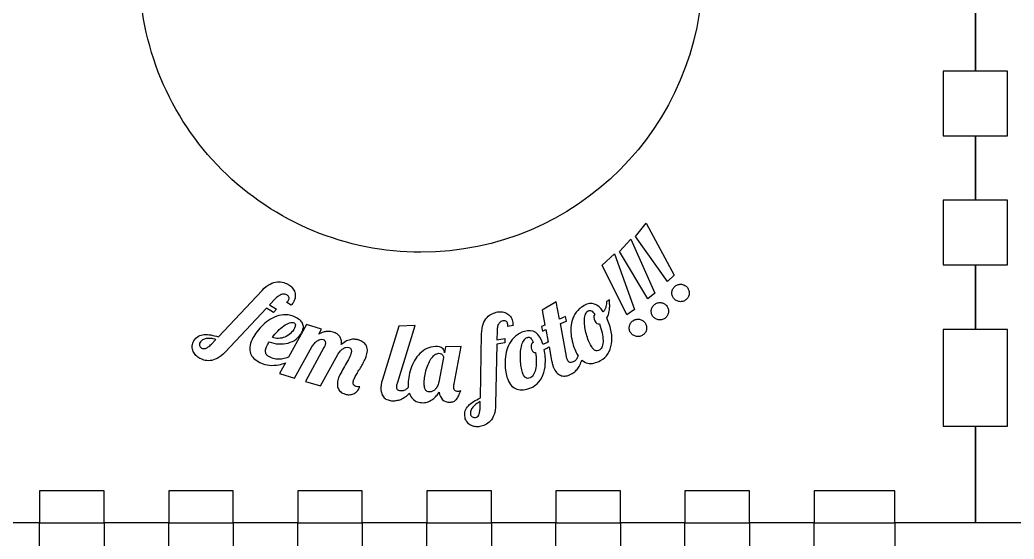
# Model space of a CAD drawing. Extents: x 0 to 1030, y 175 to 747.
# Drawn here: x 152.1 to 306.1, y 394.3 to 474.8 of the extents above; entities that cross this region are included whole.
import ezdxf

# ---------------------------------------------------------------- set-up
doc = ezdxf.new("R2010")
doc.units = 0
doc.layers.add('Layer_1', color=7, linetype='CONTINUOUS')

msp = doc.modelspace()

# ---------------------------------------------------------------- linework, layer by layer
at = {"layer": 'Layer_1', "color": 1}
for points in [[(300.126999, 476.809953), (300.126999, 466.809953), (295.126985, 466.809953), (295.126985, 456.809953), (300.126999, 456.809953), (300.126999, 446.809953), (295.126985, 446.809953), (295.126985, 436.809953), (300.126999, 436.809953), (300.126999, 426.809953), (295.126985, 426.809953), (295.126985, 411.809967), (300.126999, 411.809967), (300.126999, 396.809953), (287.626992, 396.809953), (287.626992, 401.809967), (275.126999, 401.809967), (275.126999, 396.809953), (265.126999, 396.809953), (265.126999, 401.809967), (255.126999, 401.809967), (255.126999, 396.809953), (245.126999, 396.809953), (245.126999, 401.809967), (235.126999, 401.809967), (235.126999, 396.809953), (225.127, 396.809953), (225.127, 401.809967), (215.127, 401.809967), (215.127, 396.809953), (205.127, 396.809953), (205.127, 401.809967), (195.127, 401.809967), (195.127, 396.809953), (185.127, 396.809953), (185.127, 401.809967), (175.127, 401.809967), (175.127, 396.809953), (165.127, 396.809953), (165.127, 401.809967), (155.127, 401.809967), (155.127, 396.809953), (145.127, 396.809953)], [(312.626999, 396.809953), (300.126999, 396.809953), (300.126999, 411.809967), (305.126999, 411.809967), (305.126999, 426.809953), (300.126999, 426.809953), (300.126999, 436.809953), (305.126999, 436.809953), (305.126999, 446.809953), (300.126999, 446.809953), (300.126999, 456.809953), (305.126999, 456.809953), (305.126999, 466.809953), (300.126999, 466.809953), (300.126999, 476.809953)], [(155.127, 391.809953), (155.127, 396.809953), (165.127, 396.809953), (165.127, 391.809953)], [(175.127, 391.809953), (175.127, 396.809953), (185.127, 396.809953), (185.127, 391.809953)], [(195.127, 391.809953), (195.127, 396.809953), (205.127, 396.809953), (205.127, 391.809953)], [(215.127, 391.809953), (215.127, 396.809953), (225.127, 396.809953), (225.127, 391.809953)], [(235.126999, 391.809953), (235.126999, 396.809953), (245.126999, 396.809953), (245.126999, 391.809953)], [(255.126999, 391.809953), (255.126999, 396.809953), (265.126999, 396.809953), (265.126999, 391.809953)], [(275.126999, 391.809953), (275.126999, 396.809953), (287.626992, 396.809953), (287.626992, 391.809953)]]:
    msp.add_lwpolyline(points, dxfattribs=at)
at = {"layer": 'Layer_1', "color": 7}
for points in [[(252.430337, 434.198361), (247.484044, 441.189959), (249.112741, 443.253228), (253.466275, 435.196665)], [(249.370029, 431.518494), (244.968427, 438.865212), (246.748969, 440.798969), (250.478721, 432.43532)], [(246.115211, 429.078713), (242.283912, 436.738302), (244.206089, 438.531372), (247.290293, 429.908756)], [(255.409185, 433.383078)], [(243.439925, 431.398065)], [(252.278437, 430.47955)], [(193.283296, 429.062799)], [(240.374479, 429.743387)], [(194.223292, 427.873206)], [(248.936395, 427.822063)], [(230.836043, 425.582391)], [(217.007947, 423.097794)]]:
    msp.add_lwpolyline(points, close=True, dxfattribs=at)
for points in [[(182.825595, 425.66775), (189.619149, 432.853601)], [(191.700506, 431.581768), (190.755195, 430.589673), (191.81351, 429.943046), (191.354183, 429.429148), (190.288809, 430.080093), (183.855818, 423.29415)], [(243.439925, 431.398065), (242.969671, 431.137609)], [(194.094233, 430.53591), (193.416909, 430.94976)], [(236.773666, 422.605325), (235.818684, 427.707841), (236.75713, 428.099557), (236.61812, 428.776017), (235.679675, 428.384302), (235.182031, 431.079744), (233.000253, 429.80231), (233.42865, 427.445348), (232.917054, 427.231909), (233.048312, 426.55185), (233.567144, 426.768385), (233.927329, 424.84034)], [(198.382211, 426.043877), (198.81009, 426.829874), (196.475867, 427.537317), (193.696707, 422.484913)], [(213.322901, 427.429315), (210.797472, 427.311496), (208.249825, 419.019507)], [(210.585599, 418.49034), (213.322901, 427.429315), (213.322901, 427.429315)], [(228.485514, 427.388288), (227.705972, 427.238795)], [(181.734485, 424.532314), (182.437986, 425.255452)], [(223.423801, 416.205242), (223.615393, 426.092127)], [(226.010862, 426.551641), (225.978963, 425.181651), (227.196996, 425.415274), (227.202895, 424.72606), (225.976742, 424.490884), (225.78292, 415.142365)], [(193.222836, 421.623483), (192.304544, 419.953803), (194.63877, 419.246863), (197.31354, 424.112736)], [(199.189912, 423.97629), (196.308433, 418.741482), (198.643175, 418.034013), (201.317432, 422.900389)], [(219.35819, 418.355455), (220.460966, 424.132871), (218.022354, 424.085325), (217.858024, 423.180477), (217.855439, 423.304513)], [(233.118074, 424.511675), (233.113423, 424.527682)], [(234.066338, 424.094109), (234.459594, 421.989349)], [(217.714882, 422.466816), (216.979525, 418.631416)], [(223.380556, 414.631092), (223.414471, 415.639387)]]:
    msp.add_lwpolyline(points, dxfattribs=at)
at = {"layer": 'Layer_1', "color": 1}
for points in [[(183.36876, 451.532727), (175.188691, 459.712795), (170.593177, 470.807348), (170.593177, 482.375712)], [(257.830311, 482.375712), (257.830311, 458.285843), (238.301614, 438.757145), (214.211745, 438.757144)], [(214.211745, 438.757144), (202.643381, 438.757144), (191.548828, 443.352658), (183.36876, 451.532727)]]:
    msp.add_open_spline(points, degree=3, dxfattribs=at)
at = {"layer": 'Layer_1', "color": 7}
for points in [[(189.619149, 432.853601), (190.038765, 433.307772), (190.445064, 433.634425), (190.838046, 433.833561)], [(190.838046, 433.833561), (191.235731, 434.029818), (191.611473, 434.142594), (191.965272, 434.171889)], [(191.965272, 434.171889), (192.319073, 434.201183), (192.646356, 434.165934), (192.94712, 434.06614)], [(192.94712, 434.06614), (193.247885, 433.966346), (193.515859, 433.844605), (193.75104, 433.700917)], [(193.75104, 433.700917), (193.967407, 433.568705), (194.153727, 433.403182), (194.310001, 433.204347)], [(194.310001, 433.204347), (194.470976, 433.002633), (194.587402, 432.78615), (194.659279, 432.554898)], [(253.100002, 432.466816), (253.107152, 432.642114), (253.145326, 432.809039), (253.214525, 432.967591)], [(253.214525, 432.967591), (253.283874, 433.133933), (253.386024, 433.282127), (253.520973, 433.412175)], [(253.520973, 433.412175), (253.655922, 433.542223), (253.805811, 433.636909), (253.97064, 433.696232)], [(253.97064, 433.696232), (254.135612, 433.763344), (254.303832, 433.79531), (254.475301, 433.792131)], [(254.475301, 433.792131), (254.646769, 433.788932), (254.81178, 433.752751), (254.970332, 433.683588)], [(254.970332, 433.683588), (255.132853, 433.618207), (255.279137, 433.518037), (255.409185, 433.383078)], [(255.409185, 433.383078), (255.539231, 433.248138), (255.635829, 433.096265), (255.698979, 432.927459)], [(192.253124, 432.058046), (192.078322, 431.951686), (191.894116, 431.792927), (191.700506, 431.581768)], [(192.741089, 432.254049), (192.595284, 432.226862), (192.432629, 432.161527), (192.253124, 432.058046)], [(193.142445, 432.260822), (193.028257, 432.285376), (192.894471, 432.283118), (192.741089, 432.254049)], [(193.433676, 432.150699), (193.358417, 432.196683), (193.26134, 432.23339), (193.142445, 432.260822)], [(193.737073, 431.790923), (193.680619, 431.941686), (193.579487, 432.061611), (193.433676, 432.150699)], [(193.682235, 431.320572), (193.782822, 431.485201), (193.801102, 431.641985), (193.737073, 431.790923)], [(194.738507, 431.828233), (194.722326, 431.579727), (194.642386, 431.337891), (194.498686, 431.102724)], [(194.659279, 432.554898), (194.735857, 432.320785), (194.762266, 432.078563), (194.738507, 431.828233)], [(243.460597, 430.728854), (243.452919, 430.970339), (243.446058, 431.193542), (243.439925, 431.398065)], [(253.184231, 431.962373), (253.124906, 432.12719), (253.09683, 432.295338), (253.100002, 432.466816)], [(253.468288, 431.512708), (253.33824, 431.647648), (253.243554, 431.797536), (253.184231, 431.962373)], [(253.912878, 431.206243), (253.74653, 431.275595), (253.598334, 431.37775), (253.468288, 431.512708)], [(255.385619, 431.477233), (255.250668, 431.347185), (255.098794, 431.250581), (254.929997, 431.187419)], [(255.686112, 431.916088), (255.620733, 431.753566), (255.520568, 431.607281), (255.385619, 431.477233)], [(255.794897, 432.42279), (255.791718, 432.25133), (255.755456, 432.08243), (255.686112, 431.916088)], [(255.698979, 432.927459), (255.766097, 432.762491), (255.79807, 432.594268), (255.794897, 432.42279)], [(193.416909, 430.94976), (193.475175, 431.023985), (193.523903, 431.08788), (193.563095, 431.141445)], [(193.563095, 431.141445), (193.602286, 431.195011), (193.641999, 431.25472), (193.682235, 431.320572)], [(194.498686, 431.102724), (194.360736, 430.876947), (194.225918, 430.688009), (194.094233, 430.53591)], [(239.491847, 430.488057), (238.98067, 430.205032), (238.578151, 429.862396), (238.284167, 429.460203)], [(242.478226, 429.53254), (241.654541, 430.815479), (240.658869, 431.134143), (239.491847, 430.488057)], [(242.732993, 429.891183), (242.672287, 429.750478), (242.587591, 429.630886), (242.478226, 429.53254)], [(242.877686, 430.330444), (242.846949, 430.181087), (242.79852, 430.034561), (242.732993, 429.891183)], [(242.944348, 430.773807), (242.935571, 430.63035), (242.913243, 430.482447), (242.877686, 430.330444)], [(242.969671, 431.137609), (242.966321, 431.041247), (242.957952, 430.919962), (242.944348, 430.773807)], [(243.311251, 429.257109), (243.374795, 429.506505), (243.417634, 429.753494), (243.439409, 429.998657)], [(243.439409, 429.998657), (243.463322, 430.251334), (243.470419, 430.494883), (243.460597, 430.728854)], [(249.906398, 429.741116), (249.926817, 429.91536), (249.977544, 430.078908), (250.058577, 430.231759)], [(250.058577, 430.231759), (250.140348, 430.392362), (250.253448, 430.532382), (250.397876, 430.651818)], [(250.397876, 430.651818), (250.542302, 430.771255), (250.698942, 430.854294), (250.867795, 430.900936)], [(250.867795, 430.900936), (251.037384, 430.955348), (251.207546, 430.974464), (251.378281, 430.958283)], [(251.378281, 430.958283), (251.549014, 430.942103), (251.710803, 430.893504), (251.863647, 430.812487)], [(251.863647, 430.812487), (252.020739, 430.73497), (252.159002, 430.623991), (252.278437, 430.47955)], [(252.278437, 430.47955), (252.397871, 430.335128), (252.482669, 430.176368), (252.532829, 430.003272)], [(252.532829, 430.003272), (252.587238, 429.833676), (252.606356, 429.663515), (252.590185, 429.492789)], [(254.419599, 431.097475), (254.24813, 431.100674), (254.079223, 431.13693), (253.912878, 431.206243)], [(254.929997, 431.187419), (254.765168, 431.128096), (254.595035, 431.098115), (254.419599, 431.097475)], [(191.861676, 428.845259), (191.412086, 428.690398), (190.986744, 428.471535), (190.585271, 428.18896)], [(193.283296, 429.062799), (192.787636, 429.077589), (192.313685, 429.005067), (191.861676, 428.845259)], [(194.810852, 428.667485), (194.29062, 428.921168), (193.781371, 429.053036), (193.283296, 429.062799)], [(195.581348, 428.135223), (195.409368, 428.323315), (195.152717, 428.500798), (194.810852, 428.667485)], [(223.857858, 427.637208), (224.020034, 428.049986), (224.222145, 428.386225), (224.46419, 428.645926)], [(224.46419, 428.645926), (224.706235, 428.905626), (224.972086, 429.099739), (225.261743, 429.228262)], [(225.261743, 429.228262), (225.551399, 429.356768), (225.831564, 429.446984), (226.102237, 429.498913)], [(226.102237, 429.498913), (226.351259, 429.546665), (226.600465, 429.549582), (226.849857, 429.507662)], [(226.849857, 429.507662), (227.104662, 429.466721), (227.336443, 429.384886), (227.545199, 429.262157)], [(227.545199, 429.262157), (227.759368, 429.140482), (227.941872, 428.979051), (228.092712, 428.777864)], [(228.092712, 428.777864), (228.247929, 428.583131), (228.351495, 428.35042), (228.40341, 428.079732)], [(238.284167, 429.460203), (237.987514, 429.062852), (237.771241, 428.634201), (237.635112, 428.174487)], [(239.593648, 427.368857), (239.551347, 427.729775), (239.539837, 428.0636), (239.559025, 428.370358)], [(239.559025, 428.370358), (239.578215, 428.67709), (239.632084, 428.943472), (239.721289, 429.169267)], [(239.721289, 429.169267), (239.807826, 429.399905), (239.937839, 429.56302), (240.111446, 429.659144)], [(240.111446, 429.659144), (240.203074, 429.709891), (240.290817, 429.738016), (240.374479, 429.743387)], [(240.374479, 429.743387), (240.458143, 429.748758), (240.538044, 429.73119), (240.613741, 429.691185)], [(240.613741, 429.691185), (240.76729, 429.618689), (240.944135, 429.430279), (241.144458, 429.125347)], [(241.144458, 429.125347), (240.939523, 428.835469), (240.942325, 428.500189), (241.153243, 428.119189)], [(243.011012, 428.570859), (243.149992, 428.786389), (243.249862, 429.015201), (243.311251, 429.257109)], [(243.707094, 426.442286), (243.587097, 427.125626), (243.355256, 427.835238), (243.011012, 428.570859)], [(247.074331, 428.136656), (247.227406, 428.244785), (247.389899, 428.315698), (247.561807, 428.349395)], [(247.561807, 428.349395), (247.735035, 428.390769), (247.906157, 428.396884), (248.075172, 428.367739)], [(248.075172, 428.367739), (248.244185, 428.338652), (248.401819, 428.277908), (248.548072, 428.185509)], [(249.952109, 429.231734), (249.905462, 429.400597), (249.890224, 429.570391), (249.906398, 429.741116)], [(250.201232, 428.761806), (250.081798, 428.906247), (249.998757, 429.06289), (249.952109, 429.231734)], [(250.621291, 428.422519), (250.460686, 428.504288), (250.320667, 428.617384), (250.201232, 428.761806)], [(251.118298, 428.275622), (250.947565, 428.291803), (250.781896, 428.340768), (250.621291, 428.422519)], [(251.634053, 428.326591), (251.465198, 428.27995), (251.29328, 428.26296), (251.118298, 428.275622)], [(252.110345, 428.580986), (251.965919, 428.46155), (251.807155, 428.376752), (251.634053, 428.326591)], [(252.443271, 428.995768), (252.365749, 428.838683), (252.254773, 428.700423), (252.110345, 428.580986)], [(252.590185, 429.492789), (252.574004, 429.322045), (252.525033, 429.156371), (252.443271, 428.995768)], [(189.496447, 427.25723), (189.171951, 426.918722), (188.886672, 426.573123), (188.641202, 426.220618)], [(190.585271, 428.18896), (190.183792, 427.906385), (189.820945, 427.595737), (189.496447, 427.25723)], [(192.032727, 426.535843), (192.345142, 426.849559), (192.655487, 427.115122), (192.963936, 427.332689)], [(192.963936, 427.332689), (193.272384, 427.550229), (193.563016, 427.705883), (193.835717, 427.799837)], [(193.835717, 427.799837), (193.975753, 427.848071), (194.104965, 427.87265), (194.223292, 427.873206)], [(194.620167, 426.994207), (194.465557, 426.677104), (194.253872, 426.400112), (193.985063, 426.163257)], [(194.223292, 427.873206), (194.341616, 427.873788), (194.449137, 427.850558), (194.545753, 427.803462)], [(194.545753, 427.803462), (194.689501, 427.7334), (194.760822, 427.627726), (194.759692, 427.487205)], [(194.759692, 427.487205), (194.758631, 427.346659), (194.711964, 427.182485), (194.620167, 426.994207)], [(195.938432, 427.565734), (195.879792, 427.759911), (195.760698, 427.949671), (195.581348, 428.135223)], [(195.780301, 426.391645), (195.872101, 426.579923), (195.935463, 426.772857), (195.97047, 426.970421)], [(195.97047, 426.970421), (196.012846, 427.170526), (196.002025, 427.369148), (195.938432, 427.565734)], [(223.615393, 426.092127), (223.620266, 426.710457), (223.701088, 427.225484), (223.857858, 427.637208)], [(226.099282, 427.275794), (226.041517, 427.079499), (226.012044, 426.838115), (226.010862, 426.551641)], [(226.328418, 427.749109), (226.238839, 427.630895), (226.162461, 427.473124), (226.099282, 427.275794)], [(226.620854, 428.024078), (226.519852, 427.965432), (226.422374, 427.873776), (226.328418, 427.749109)], [(226.9104, 428.138547), (226.823784, 428.12199), (226.727269, 428.083833), (226.620854, 428.024078)], [(227.376927, 428.076486), (227.233727, 428.150052), (227.078218, 428.170739), (226.9104, 428.138547)], [(227.652799, 427.69162), (227.616458, 427.881104), (227.524501, 428.009393), (227.376927, 428.076486)], [(227.685172, 427.478938), (227.678117, 427.54494), (227.667326, 427.615834), (227.652799, 427.69162)], [(227.705972, 427.238795), (227.699142, 427.332888), (227.692209, 427.412935), (227.685172, 427.478938)], [(228.40341, 428.079732), (228.453249, 427.819899), (228.480617, 427.589418), (228.485514, 427.388288)], [(233.113423, 424.527682), (232.594054, 426.253718), (231.64031, 426.908085), (230.2521, 426.490361)], [(237.635112, 428.174487), (237.503752, 427.717472), (237.438834, 427.243815), (237.439776, 426.752881)], [(239.786402, 426.303803), (239.702334, 426.660488), (239.638104, 427.015427), (239.593648, 427.368857)], [(241.153243, 428.119189), (241.350815, 427.762346), (241.59184, 427.60595), (241.876195, 427.649977)], [(241.876195, 427.649977), (242.058615, 427.183913), (242.196063, 426.730576), (242.288575, 426.290363)], [(246.522065, 426.754502), (246.488368, 426.926413), (246.486063, 427.096875), (246.515151, 427.265888)], [(246.515151, 427.265888), (246.548737, 427.438081), (246.611731, 427.597302), (246.704132, 427.743549)], [(246.704132, 427.743549), (246.797856, 427.897492), (246.921256, 428.028527), (247.074331, 428.136656)], [(248.548072, 428.185509), (248.698827, 428.096289), (248.828268, 427.97514), (248.936395, 427.822063)], [(248.936375, 427.822035), (249.044504, 427.668958), (249.117007, 427.504215), (249.153884, 427.327808)], [(249.172341, 426.814446), (249.143257, 426.645433), (249.081853, 426.483955), (248.988129, 426.330012)], [(249.153884, 427.327808), (249.195263, 427.15458), (249.201416, 426.983459), (249.172341, 426.814446)], [(179.018615, 425.019175), (179.222667, 425.353138), (179.460956, 425.595115), (179.73348, 425.745107)], [(179.73348, 425.745107), (179.998429, 425.893292), (180.294084, 425.980725), (180.620448, 426.007404)], [(180.957181, 425.385133), (180.741349, 425.349065), (180.547469, 425.280203), (180.375541, 425.178546)], [(180.620448, 426.007404), (180.943938, 426.02938), (181.290686, 426.004845), (181.660693, 425.933801)], [(181.659166, 425.392188), (181.404135, 425.41883), (181.17014, 425.416478), (180.957181, 425.385133)], [(182.437986, 425.255452), (182.166226, 425.318143), (181.90662, 425.363721), (181.659166, 425.392188)], [(181.660693, 425.933801), (182.030701, 425.862756), (182.419001, 425.774072), (182.825595, 425.66775)], [(188.059325, 425.253752), (187.849154, 424.822666), (187.726178, 424.425844), (187.690356, 424.063127)], [(188.641202, 426.220618), (188.395732, 425.868088), (188.201856, 425.546037), (188.059325, 425.253752)], [(191.188333, 425.558631), (191.446251, 425.898964), (191.727678, 426.22464), (192.032727, 426.535843)], [(192.140214, 425.397923), (191.802608, 425.384694), (191.485362, 425.438351), (191.188333, 425.558631)], [(193.117931, 425.610833), (192.803667, 425.481902), (192.477817, 425.411099), (192.140214, 425.397923)], [(193.985063, 426.163257), (193.723621, 425.928915), (193.434611, 425.744659), (193.117931, 425.610833)], [(193.626429, 424.691512), (194.09113, 424.814464), (194.512055, 425.017399), (194.888883, 425.299736)], [(194.888883, 425.299736), (195.268126, 425.587021), (195.565298, 425.950717), (195.780301, 426.391645)], [(198.143464, 425.027903), (198.29579, 425.131514), (198.449598, 425.202661), (198.605453, 425.241845)], [(199.045736, 426.35291), (198.836495, 426.289569), (198.615417, 426.186328), (198.382211, 426.043877)], [(198.605453, 425.241845), (198.766582, 425.279443), (198.926745, 425.274283), (199.08501, 425.226341)], [(199.644149, 426.473825), (199.45616, 426.461627), (199.256577, 426.421517), (199.045736, 426.35291)], [(200.175382, 426.459855), (200.010724, 426.486763), (199.833736, 426.491314), (199.644149, 426.473825)], [(200.638403, 426.362726), (200.495965, 426.405853), (200.341636, 426.438318), (200.175382, 426.459855)], [(201.207876, 426.103805), (201.03921, 426.212496), (200.849424, 426.298803), (200.638403, 426.362726)], [(201.626455, 425.717804), (201.517569, 425.871712), (201.378141, 426.000432), (201.207876, 426.103805)], [(201.859, 425.172604), (201.81309, 425.382339), (201.735344, 425.56387), (201.626455, 425.717804)], [(203.426347, 425.241845), (203.202393, 425.206021), (202.959373, 425.12699), (202.697708, 425.004646)], [(204.045948, 425.262007), (203.856993, 425.284681), (203.650298, 425.277696), (203.426347, 425.241845)], [(204.550826, 425.160724), (204.403112, 425.205465), (204.234903, 425.239332), (204.045948, 425.262007)], [(228.862003, 425.743628), (228.487945, 425.418084), (228.182981, 425.044281), (227.94733, 424.622244)], [(230.2521, 426.490361), (229.697872, 426.323594), (229.234475, 426.074436), (228.862003, 425.743628)], [(230.189055, 425.150379), (230.322458, 425.357442), (230.486748, 425.490024), (230.682047, 425.548815)], [(230.682047, 425.548815), (230.737472, 425.565537), (230.788794, 425.576808), (230.836043, 425.582391)], [(230.836043, 425.582391), (230.883292, 425.587973), (230.926679, 425.587947), (230.965752, 425.582391)], [(230.965752, 425.582391), (231.049178, 425.572945), (231.126447, 425.535665), (231.197779, 425.470789)], [(231.197779, 425.470789), (231.26752, 425.411179), (231.333812, 425.324819), (231.396732, 425.211365)], [(237.439776, 426.752881), (237.442811, 426.269408), (237.487044, 425.796015), (237.573099, 425.333312)], [(237.573099, 425.333312), (237.663976, 424.873281), (237.783507, 424.441666), (237.931218, 424.038309)], [(240.099561, 425.276982), (239.979585, 425.607526), (239.875292, 425.949791), (239.786402, 426.303803)], [(240.487133, 424.423304), (240.35097, 424.669234), (240.221692, 424.953979), (240.099561, 425.276982)], [(242.288575, 426.290363), (242.385905, 425.852821), (242.435747, 425.455338), (242.438435, 425.097674)], [(243.749467, 424.556627), (243.841325, 425.130429), (243.827087, 425.758973), (243.707094, 426.442286)], [(246.734804, 426.26702), (246.626675, 426.420097), (246.555762, 426.582591), (246.522065, 426.754502)], [(247.127897, 425.896829), (246.973962, 425.990546), (246.842931, 426.113943), (246.734804, 426.26702)], [(247.612322, 425.712623), (247.443307, 425.741692), (247.281832, 425.803094), (247.127897, 425.896829)], [(248.130457, 425.724194), (247.95855, 425.690497), (247.785838, 425.68664), (247.612322, 425.712623)], [(248.624684, 425.941703), (248.471608, 425.833574), (248.306866, 425.761071), (248.130457, 425.724194)], [(248.988129, 426.330012), (248.898908, 426.179268), (248.777759, 426.049831), (248.624684, 425.941703)], [(178.858022, 423.566974), (178.781444, 423.801105), (178.755035, 424.043327), (178.778794, 424.293639)], [(178.778794, 424.293639), (178.794975, 424.542145), (178.874915, 424.78399), (179.018615, 425.019175)], [(179.87977, 424.541599), (179.873505, 424.467902), (179.883308, 424.394082), (179.909181, 424.32014)], [(179.940899, 424.736784), (179.906412, 424.68034), (179.886036, 424.615278), (179.87977, 424.541599)], [(179.909181, 424.32014), (179.932182, 424.241494), (179.970338, 424.166498), (180.02365, 424.095152)], [(180.375541, 425.178546), (180.203611, 425.07689), (180.058731, 424.929636), (179.940899, 424.736784)], [(180.02365, 424.095152), (180.074085, 424.019122), (180.141636, 423.955246), (180.226302, 423.903524)], [(180.226302, 423.903524), (180.301559, 423.85754), (180.390665, 423.828932), (180.49362, 423.8177)], [(180.49362, 423.8177), (180.588996, 423.804718), (180.701616, 423.819883), (180.831479, 423.863194)], [(180.831479, 423.863194), (180.953764, 423.904737), (181.090027, 423.979742), (181.240266, 424.08821)], [(181.240266, 424.08821), (181.390506, 424.196658), (181.555246, 424.344693), (181.734485, 424.532314)], [(187.690356, 424.063127), (187.651997, 423.707712), (187.68965, 423.382645), (187.803526, 423.087978)], [(190.135167, 423.624897), (190.172711, 423.815106), (190.254494, 424.039049), (190.380115, 424.296701)], [(190.380115, 424.296701), (190.423597, 424.385865), (190.472056, 424.479078), (190.525324, 424.575757)], [(190.525324, 424.575757), (190.585964, 424.674949), (190.648988, 424.778745), (190.714461, 424.887859)], [(190.714461, 424.887859), (191.184777, 424.695348), (191.672764, 424.583377), (192.178454, 424.551468)], [(192.178454, 424.551468), (192.684144, 424.519533), (193.166681, 424.566099), (193.626429, 424.691512)], [(197.31354, 424.112736), (197.439157, 424.299294), (197.572155, 424.472463), (197.712484, 424.631557)], [(197.712484, 424.631557), (197.852811, 424.790625), (197.996414, 424.922705), (198.143464, 425.027903)], [(199.08501, 425.226341), (199.179969, 425.197607), (199.250084, 425.153316), (199.295333, 425.093546)], [(199.359928, 424.365942), (199.316788, 424.223517), (199.259911, 424.093315), (199.189912, 423.97629)], [(199.295333, 425.093546), (199.347451, 425.037428), (199.381489, 424.969721), (199.397653, 424.889949)], [(199.417287, 424.641903), (199.407553, 424.552685), (199.388686, 424.460901), (199.359928, 424.365942)], [(199.397653, 424.889949), (199.420682, 424.813855), (199.427016, 424.731094), (199.417287, 424.641903)], [(201.714307, 423.410955), (201.854634, 423.570049), (201.99725, 423.699113), (202.142705, 423.799046)], [(201.878637, 424.466695), (201.913129, 424.732708), (201.906511, 424.968134), (201.859, 425.172604)], [(202.697708, 425.004646), (202.437641, 424.887621), (202.164901, 424.708313), (201.878637, 424.466695)], [(202.142705, 423.799046), (202.289755, 423.904271), (202.43861, 423.977375), (202.589189, 424.018147)], [(202.589189, 424.018147), (202.739766, 424.058946), (202.888994, 424.0572), (203.036706, 424.012459)], [(203.036706, 424.012459), (203.427096, 423.894243), (203.538297, 423.558196), (203.370536, 423.004264)], [(205.231922, 424.841875), (205.036395, 424.975966), (204.809327, 425.082434), (204.550826, 425.160724)], [(205.703211, 424.345278), (205.589681, 424.540911), (205.432725, 424.706196), (205.231922, 424.841875)], [(205.910432, 423.660563), (205.891046, 423.919855), (205.822014, 424.148031), (205.703211, 424.345278)], [(215.124857, 423.830055), (214.720587, 423.640243), (214.358676, 423.385211), (214.039652, 423.064721)], [(216.466376, 424.137527), (215.975889, 424.127949), (215.529021, 424.025397), (215.124857, 423.830055)], [(217.512825, 423.910144), (217.294665, 424.071329), (216.945844, 424.146947), (216.466376, 424.137527)], [(217.855439, 423.304513), (217.850705, 423.546977), (217.736498, 423.749119), (217.512825, 423.910144)], [(227.94733, 424.622244), (227.71696, 424.201795), (227.547714, 423.750971), (227.439351, 423.269377)], [(229.667122, 423.413019), (229.707473, 423.776292), (229.769457, 424.105857), (229.853158, 424.401608)], [(229.853158, 424.401608), (229.942138, 424.698894), (230.054062, 424.948581), (230.189055, 425.150379)], [(231.308882, 424.356126), (231.262033, 424.186608), (231.272627, 423.988276), (231.340924, 423.761316)], [(231.583284, 424.792794), (231.450858, 424.678098), (231.359421, 424.532497), (231.308882, 424.356126)], [(231.340924, 423.761316), (231.39016, 423.597698), (231.462814, 423.461252), (231.558996, 423.352059)], [(231.396732, 425.211365), (231.458068, 425.103177), (231.520314, 424.963795), (231.583284, 424.792794)], [(233.194039, 424.517337), (233.172925, 424.51096), (233.147644, 424.509029), (233.118074, 424.511675)], [(233.297393, 424.548346), (233.255165, 424.535619), (233.220431, 424.525248), (233.194039, 424.517337)], [(233.882887, 424.811395), (233.682356, 424.69347), (233.487414, 424.605522), (233.297393, 424.548346)], [(233.312895, 423.663659), (233.579407, 423.795342), (233.829663, 423.939566), (234.066338, 424.094109)], [(233.927329, 424.84034), (233.912433, 424.831027), (233.89783, 424.820523), (233.882887, 424.811395)], [(237.931218, 424.038309), (238.076258, 423.639767), (238.228877, 423.295676), (238.389072, 423.006328)], [(240.855586, 423.842967), (240.746041, 423.983963), (240.623298, 424.177374), (240.487133, 424.423304)], [(241.189932, 423.546342), (241.081339, 423.605927), (240.969958, 423.704695), (240.855586, 423.842967)], [(242.307178, 424.174225), (242.221675, 423.918955), (242.089764, 423.741764), (241.911337, 423.642995)], [(242.438435, 425.097674), (242.441126, 424.740037), (242.397501, 424.432141), (242.307178, 424.174225)], [(243.184126, 423.034241), (243.473887, 423.478186), (243.662429, 423.985498), (243.749467, 424.556627)], [(179.214356, 422.913235), (179.05338, 423.114948), (178.934602, 423.332861), (178.858022, 423.566974)], [(179.773316, 422.416665), (179.55695, 422.548877), (179.37063, 422.7144), (179.214356, 422.913235)], [(180.570181, 422.055732), (180.274119, 422.152666), (180.008497, 422.272977), (179.773316, 422.416665)], [(182.636924, 422.314191), (182.248645, 422.112176), (181.879957, 421.995082), (181.530862, 421.962909)], [(183.855818, 423.29415), (183.436203, 422.83998), (183.029905, 422.513326), (182.636924, 422.314191)], [(187.803526, 423.087978), (187.917406, 422.793285), (188.097642, 422.527273), (188.344062, 422.290603)], [(188.344062, 422.290603), (188.592897, 422.058908), (188.898084, 421.855126), (189.259769, 421.678754)], [(190.154804, 423.137085), (190.111516, 423.274695), (190.104994, 423.437228), (190.135167, 423.624897)], [(190.398718, 422.769658), (190.28427, 422.874539), (190.203043, 422.997041), (190.154804, 423.137085)], [(190.856572, 422.48232), (190.67325, 422.571723), (190.520535, 422.667344), (190.398718, 422.769658)], [(191.73197, 422.202762), (191.450543, 422.241867), (191.1588, 422.334974), (190.856572, 422.48232)], [(192.582563, 422.192416), (192.301874, 422.157491), (192.018352, 422.161249), (191.73197, 422.202762)], [(193.423856, 422.389822), (193.143784, 422.293355), (192.863251, 422.227262), (192.582563, 422.192416)], [(193.696707, 422.484913), (193.605484, 422.45274), (193.513875, 422.419535), (193.423856, 422.389822)], [(201.317432, 422.900389), (201.443046, 423.086973), (201.575576, 423.257153), (201.714307, 423.410955)], [(203.370536, 423.004264), (203.292251, 422.745766), (203.159372, 422.449168), (202.971594, 422.114391)], [(205.516658, 422.103543), (205.635552, 422.343996), (205.728137, 422.57249), (205.793643, 422.788761)], [(205.793643, 422.788761), (205.891102, 423.110574), (205.929818, 423.401271), (205.910432, 423.660563)], [(214.039652, 423.064721), (213.726034, 422.749867), (213.452007, 422.386383), (213.217481, 421.973844)], [(215.313476, 421.344427), (215.444905, 421.672272), (215.596823, 421.964928), (215.768228, 422.221891)], [(215.768228, 422.221891), (215.939527, 422.484358), (216.128194, 422.694966), (216.334603, 422.853372)], [(216.334603, 422.853372), (216.546524, 423.011778), (216.77097, 423.093085), (217.007947, 423.097794)], [(217.007947, 423.097794), (217.145726, 423.100493), (217.259351, 423.077977), (217.348495, 423.030114)], [(217.348495, 423.030114), (217.437535, 422.987754), (217.507303, 422.931292), (217.558301, 422.860595)], [(217.558301, 422.860595), (217.614702, 422.795534), (217.654639, 422.724414), (217.678189, 422.647685)], [(217.678189, 422.647685), (217.70166, 422.576486), (217.71394, 422.516425), (217.714882, 422.466816)], [(227.439351, 423.269377), (227.334682, 422.794635), (227.272976, 422.321295), (227.253833, 421.849305)], [(229.622164, 422.328862), (229.615523, 422.695284), (229.630461, 423.056625), (229.667122, 423.413019)], [(229.70278, 421.256559), (229.655501, 421.604989), (229.628805, 421.962441), (229.622164, 422.328862)], [(231.558996, 423.352059), (231.658868, 423.249639), (231.799579, 423.202834), (231.981194, 423.211486)], [(231.981194, 423.211486), (232.060799, 422.717376), (232.096751, 422.244381), (232.088681, 421.792975)], [(233.487562, 421.506167), (233.533465, 422.176198), (233.475092, 422.89507), (233.312895, 423.663659)], [(236.828443, 422.323676), (236.802532, 422.414402), (236.784316, 422.508223), (236.773666, 422.605325)], [(236.92301, 422.076661), (236.889048, 422.158074), (236.857317, 422.240174), (236.828443, 422.323676)], [(238.482605, 422.503514), (238.411458, 422.330503), (238.317224, 422.177415), (238.199418, 422.04462)], [(238.389072, 423.006328), (238.443576, 422.907876), (238.499763, 422.815907), (238.557019, 422.727801)], [(238.557019, 422.727801), (238.535275, 422.650595), (238.511899, 422.574766), (238.482605, 422.503514)], [(241.52893, 423.497765), (241.413794, 423.478133), (241.300684, 423.494246), (241.189932, 423.546342)], [(241.911337, 423.642995), (241.771487, 423.565551), (241.644069, 423.517423), (241.52893, 423.497765)], [(242.054998, 421.98366), (242.522771, 422.242634), (242.899188, 422.592943), (243.184126, 423.034241)], [(181.530862, 421.962909), (181.186468, 421.927876), (180.866241, 421.958817), (180.570181, 422.055732)], [(189.259769, 421.678754), (189.760181, 421.434782), (190.257145, 421.290611), (190.750635, 421.24624)], [(190.750635, 421.24624), (191.251494, 421.204383), (191.736973, 421.23145), (192.206876, 421.327361)], [(192.206876, 421.327361), (192.555943, 421.396074), (192.894345, 421.495001), (193.222836, 421.623483)], [(202.388167, 421.072594), (202.18185, 420.714639), (201.983309, 420.36322), (201.792338, 420.017885)], [(202.971594, 422.114391), (202.789093, 421.778026), (202.594484, 421.430549), (202.388167, 421.072594)], [(204.310013, 419.972404), (204.439942, 420.192219), (204.578105, 420.420925), (204.724975, 420.65868)], [(204.724975, 420.65868), (204.871842, 420.896408), (205.01096, 421.136517), (205.142003, 421.379034)], [(205.142003, 421.379034), (205.27992, 421.625229), (205.404636, 421.866767), (205.516658, 422.103543)], [(212.646973, 420.697441), (212.495758, 420.253418), (212.385827, 419.810187), (212.317276, 419.367804)], [(213.217481, 421.973844), (212.988354, 421.566915), (212.798188, 421.141439), (212.646973, 420.697441)], [(214.978095, 420.328983), (215.070519, 420.6781), (215.182046, 421.016582), (215.313476, 421.344427)], [(227.253833, 421.849305), (227.239969, 421.378849), (227.262572, 420.930698), (227.32153, 420.505195)], [(229.892949, 420.337767), (229.811944, 420.606954), (229.748468, 420.913421), (229.70278, 421.256559)], [(232.088681, 421.792975), (232.085887, 421.343157), (232.045099, 420.942657), (231.966724, 420.590973)], [(233.102572, 419.71507), (233.318602, 420.240585), (233.446935, 420.837723), (233.487562, 421.506167)], [(234.459594, 421.989349), (234.501681, 421.773978), (234.548851, 421.575488), (234.600672, 421.394036)], [(234.600672, 421.394036), (234.650369, 421.217665), (234.704534, 421.058439), (234.76397, 420.916014)], [(234.76397, 420.916014), (234.901937, 420.585337), (235.063021, 420.320701), (235.247145, 420.122793)], [(237.266659, 421.682379), (237.128832, 421.726406), (237.014283, 421.85793), (236.92301, 422.076661)], [(237.798408, 421.760934), (237.579664, 421.669653), (237.402361, 421.643459), (237.266659, 421.682379)], [(238.199418, 422.04462), (238.084573, 421.919075), (237.95102, 421.824593), (237.798408, 421.760934)], [(238.161178, 420.353271), (238.32477, 420.505142), (238.481073, 420.690086), (238.629366, 420.907229)], [(238.629366, 420.907229), (238.782748, 421.126543), (238.91123, 421.382897), (239.015388, 421.67722)], [(239.015388, 421.67722), (239.059219, 421.79615), (239.097081, 421.92442), (239.131143, 422.057558)], [(239.131143, 422.057558), (239.144452, 422.046234), (239.156998, 422.032264), (239.170418, 422.02139)], [(239.170418, 422.02139), (239.449019, 421.791282), (239.744149, 421.639914), (240.055637, 421.566624)], [(240.055637, 421.566624), (240.369277, 421.500954), (240.694918, 421.504606), (241.03232, 421.578001)], [(241.03232, 421.578001), (241.371876, 421.658884), (241.712606, 421.794086), (242.054998, 421.98366)], [(201.391328, 419.093907), (201.321036, 418.861789), (201.279076, 418.627103), (201.264722, 418.38956)], [(201.792338, 420.017885), (201.608239, 419.676255), (201.47441, 419.368254), (201.391328, 419.093907)], [(203.750358, 418.837606), (203.796692, 418.990588), (203.868206, 419.161456), (203.965848, 419.350739)], [(203.965848, 419.350739), (204.070364, 419.543699), (204.185362, 419.750974), (204.310013, 419.972404)], [(212.317276, 419.367804), (212.248735, 418.925394), (212.218284, 418.511269), (212.225809, 418.12548)], [(214.725915, 418.413849), (214.720753, 418.678379), (214.739615, 418.976724), (214.782758, 419.308379)], [(214.782758, 419.308379), (214.825796, 419.645511), (214.891079, 419.985447), (214.978095, 420.328983)], [(227.32153, 420.505195), (227.373621, 420.083396), (227.446892, 419.714488), (227.542187, 419.397755)], [(227.542187, 419.397755), (227.681958, 418.933279), (227.867275, 418.557227), (228.097709, 418.269677)], [(230.130143, 419.692845), (230.052927, 419.853791), (229.973951, 420.068553), (229.892949, 420.337767)], [(230.39421, 419.331609), (230.30069, 419.412836), (230.21264, 419.53346), (230.130143, 419.692845)], [(230.71512, 419.212758), (230.598437, 419.217944), (230.491418, 419.257235), (230.39421, 419.331609)], [(231.119748, 419.273745), (230.966673, 419.227601), (230.831807, 419.207493), (230.71512, 419.212758)], [(231.627211, 419.711445), (231.484325, 419.478506), (231.315047, 419.332509), (231.119748, 419.273745)], [(231.966724, 420.590973), (231.888349, 420.239262), (231.775375, 419.945998), (231.627211, 419.711445)], [(232.215805, 418.385935), (232.590889, 418.746351), (232.886543, 419.189554), (233.102572, 419.71507)], [(235.247145, 420.122793), (235.431263, 419.924858), (235.629184, 419.780792), (235.840388, 419.689749)], [(235.840388, 419.689749), (236.05668, 419.600743), (236.281049, 419.562829), (236.51425, 419.57656)], [(236.51425, 419.57656), (236.747451, 419.590266), (236.981494, 419.645855), (237.215499, 419.743486)], [(237.215499, 419.743486), (237.35285, 419.800795), (237.502736, 419.878424), (237.665084, 419.976028)], [(237.665084, 419.976028), (237.832518, 420.07575), (237.997586, 420.201374), (238.161178, 420.353271)], [(201.264722, 418.38956), (201.251969, 418.157282), (201.282301, 417.934847), (201.356189, 417.722413)], [(201.356189, 417.722413), (201.431674, 417.515271), (201.556536, 417.327496), (201.730325, 417.159671)], [(203.735888, 418.305846), (203.684546, 418.459622), (203.689647, 418.637131), (203.750358, 418.837606)], [(204.192707, 417.960115), (203.944758, 418.03523), (203.792501, 418.150483), (203.735888, 418.305846)], [(204.762183, 417.900187), (204.641176, 417.861981), (204.451208, 417.881851), (204.192707, 417.960115)], [(204.310531, 417.207719), (204.485225, 417.385202), (204.635784, 417.615945), (204.762183, 417.900187)], [(208.020897, 417.927571), (207.989473, 417.570675), (208.009219, 417.261827), (208.080325, 417.001)], [(208.097896, 418.42729), (208.059987, 418.248008), (208.034444, 418.081321), (208.020897, 417.927571)], [(208.249825, 419.019507), (208.187042, 418.809216), (208.136298, 418.612048), (208.097896, 418.42729)], [(210.592835, 417.443886), (210.491235, 417.546889), (210.451122, 417.716275), (210.471913, 417.952389)], [(210.471913, 417.952389), (210.479646, 418.040231), (210.48969, 418.128046), (210.502917, 418.215411)], [(210.502917, 418.215411), (210.522117, 418.307777), (210.549928, 418.399403), (210.585599, 418.49034)], [(212.051142, 417.605626), (211.907756, 417.485452), (211.753094, 417.394092), (211.587089, 417.331227)], [(212.24338, 417.791655), (212.181695, 417.724556), (212.117825, 417.661533), (212.051142, 417.605626)], [(212.225809, 418.12548), (212.228069, 418.009777), (212.234535, 417.899023), (212.24338, 417.791655)], [(214.831336, 417.663517), (214.767264, 417.838671), (214.732255, 418.088676), (214.725915, 418.413849)], [(215.05406, 417.27077), (214.969673, 417.357341), (214.895402, 417.48831), (214.831336, 417.663517)], [(216.743879, 417.973556), (216.642827, 417.784167), (216.52744, 417.624914), (216.397648, 417.49556)], [(216.979525, 418.631416), (216.929254, 418.382337), (216.850443, 418.163103), (216.743879, 417.973556)], [(219.294629, 417.80872), (219.292917, 417.89688), (219.296704, 417.984906), (219.305998, 418.073304)], [(219.469294, 417.315722), (219.357246, 417.407268), (219.299257, 417.571733), (219.294629, 417.80872)], [(219.305998, 418.073304), (219.31519, 418.167204), (219.332465, 418.261237), (219.35819, 418.355455)], [(228.097709, 418.269677), (228.321276, 417.985806), (228.577742, 417.774695), (228.866654, 417.637138)], [(228.866654, 417.637138), (229.159259, 417.506751), (229.477894, 417.441823), (229.823186, 417.441823)], [(229.823186, 417.441823), (230.172166, 417.448966), (230.534143, 417.508895), (230.908907, 417.62166)], [(230.908907, 417.62166), (231.405074, 417.770964), (231.840719, 418.025573), (232.215805, 418.385935)], [(201.730325, 417.159671), (201.910991, 416.995523), (202.157011, 416.866354), (202.468267, 416.772083)], [(202.468267, 416.772083), (202.684561, 416.706625), (202.899855, 416.67596), (203.11422, 416.680114)], [(203.11422, 416.680114), (203.333864, 416.682707), (203.543316, 416.72885), (203.743122, 416.818067)], [(203.743122, 416.818067), (203.948203, 416.905724), (204.137433, 417.035528), (204.310531, 417.207719)], [(208.080325, 417.001), (208.151432, 416.740227), (208.259604, 416.520358), (208.404337, 416.341632)], [(208.404337, 416.341632), (208.554559, 416.162377), (208.73614, 416.024926), (208.949008, 415.928723)], [(211.100298, 417.266113), (210.864189, 417.286909), (210.694917, 417.346361), (210.592835, 417.443886)], [(210.768019, 415.851201), (210.98344, 415.9097), (211.207087, 416.000637), (211.439293, 416.124065)], [(211.587089, 417.331227), (211.427059, 417.273415), (211.265025, 417.251614), (211.100298, 417.266113)], [(211.439293, 416.124065), (211.676992, 416.247017), (211.91055, 416.414657), (212.13951, 416.62688)], [(212.13951, 416.62688), (212.234903, 416.713054), (212.328901, 416.810447), (212.42218, 416.914191)], [(212.42218, 416.914191), (212.428948, 416.895379), (212.433663, 416.874186), (212.440783, 416.855797)], [(212.440783, 416.855797), (212.574316, 416.511071), (212.748065, 416.233629), (212.961682, 416.022783)], [(212.961682, 416.022783), (213.175298, 415.811936), (213.417929, 415.662129), (213.689802, 415.573706)], [(215.33828, 417.12763), (215.238757, 417.142208), (215.143851, 417.189833), (215.05406, 417.27077)], [(215.603382, 417.107971), (215.526224, 417.10649), (215.437803, 417.112946), (215.33828, 417.12763)], [(215.998188, 417.206687), (215.861594, 417.143346), (215.730136, 417.110432), (215.603382, 417.107971)], [(216.397648, 417.49556), (216.27326, 417.37184), (216.140187, 417.275611), (215.998188, 417.206687)], [(216.039013, 415.975237), (216.245531, 416.128113), (216.429245, 416.299828), (216.590918, 416.49046)], [(216.590918, 416.49046), (216.758103, 416.681146), (216.903561, 416.874371), (217.02655, 417.069739)], [(217.02655, 417.069739), (217.102474, 416.569518), (217.285981, 416.184205), (217.577939, 415.914251)], [(220.001046, 417.193776), (219.764066, 417.189146), (219.586748, 417.229812), (219.469294, 417.315722)], [(219.718891, 415.964389), (219.842849, 416.110148), (219.955307, 416.291573), (220.055822, 416.508531)], [(220.207235, 417.21444), (220.146828, 417.202586), (220.078201, 417.195654), (220.001046, 417.193776)], [(220.055822, 416.508531), (220.156338, 416.725516), (220.261536, 416.981077), (220.371566, 417.275426)], [(220.371566, 417.275426), (220.322504, 417.246904), (220.267642, 417.226663), (220.207235, 417.21444)], [(222.382975, 415.618333), (222.704518, 415.814703), (223.05146, 416.010339), (223.423801, 416.205242)], [(208.949008, 415.928723), (209.161876, 415.832521), (209.394574, 415.773201), (209.647156, 415.75095)], [(209.647156, 415.75095), (209.79541, 415.7378), (209.96396, 415.736768), (210.153069, 415.747854)], [(210.153069, 415.747854), (210.347667, 415.758385), (210.552595, 415.792728), (210.768019, 415.851201)], [(213.689802, 415.573706), (213.961674, 415.485335), (214.243657, 415.444033), (214.535746, 415.449695)], [(214.535746, 415.449695), (214.833344, 415.45549), (215.108193, 415.504861), (215.359984, 415.597994)], [(215.359984, 415.597994), (215.611666, 415.696631), (215.838007, 415.82244), (216.039013, 415.975237)], [(217.577939, 415.914251), (217.869787, 415.649747), (218.249993, 415.522112), (218.718436, 415.531346)], [(218.718436, 415.531346), (218.938881, 415.535632), (219.128347, 415.572674), (219.286877, 415.641915)], [(219.286877, 415.641915), (219.450813, 415.716819), (219.594828, 415.824134), (219.718891, 415.964389)], [(221.084096, 414.182133), (221.18042, 414.470019), (221.340336, 414.733614), (221.563842, 414.972919)], [(221.563842, 414.972919), (221.788388, 415.206825), (222.061432, 415.421963), (222.382975, 415.618333)], [(222.231712, 414.739014), (222.096304, 414.567103), (221.999198, 414.385709), (221.940394, 414.194833)], [(222.746282, 415.216562), (222.539682, 415.06467), (222.368159, 414.905487), (222.231712, 414.739014)], [(223.414471, 415.639387), (223.171237, 415.502923), (222.948507, 415.361981), (222.746282, 415.216562)], [(223.313715, 413.970015), (223.351903, 414.151333), (223.374184, 414.371692), (223.380556, 414.631092)], [(225.78292, 415.142365), (225.778028, 414.524036), (225.697205, 414.009009), (225.540452, 413.597285)], [(221.043623, 413.164102), (220.969904, 413.548451), (220.983395, 413.887795), (221.084096, 414.182133)], [(221.354321, 412.465998), (221.199104, 412.660731), (221.095538, 412.893432), (221.043623, 413.164102)], [(221.940394, 414.194833), (221.88159, 414.003957), (221.873472, 413.79754), (221.916038, 413.575582)], [(221.916038, 413.575582), (221.928494, 413.510614), (221.957194, 413.44877), (222.002139, 413.390049)], [(222.002139, 413.390049), (222.04708, 413.331309), (222.103996, 413.283294), (222.172889, 413.246003)], [(222.172889, 413.246003), (222.242821, 413.203275), (222.321503, 413.173463), (222.408934, 413.156567)], [(222.408934, 413.156567), (222.497404, 413.134252), (222.590362, 413.132465), (222.687806, 413.151205)], [(222.687806, 413.151205), (222.774419, 413.167762), (222.859588, 413.206548), (222.943312, 413.267565)], [(222.943312, 413.267565), (223.02266, 413.322071), (223.095777, 413.409061), (223.162664, 413.528535)], [(223.162664, 413.528535), (223.225178, 413.641537), (223.275528, 413.788697), (223.313715, 413.970015)], [(225.540452, 413.597285), (225.389104, 413.186595), (225.195114, 412.851918), (224.958482, 412.593252)], [(221.901834, 411.981677), (221.687665, 412.103371), (221.505161, 412.264811), (221.354321, 412.465998)], [(222.605295, 411.737752), (222.35049, 411.778674), (222.116003, 411.859983), (221.901834, 411.981677)], [(223.352915, 411.746501), (223.103896, 411.69873), (222.854689, 411.695814), (222.605295, 411.737752)], [(224.18529, 412.0156), (223.901047, 411.888111), (223.623589, 411.798411), (223.352915, 411.746501)], [(224.958482, 412.593252), (224.727265, 412.335621), (224.469534, 412.14307), (224.18529, 412.0156)]]:
    msp.add_open_spline(points, degree=3, dxfattribs=at)

doc.saveas('drawing.dxf')
